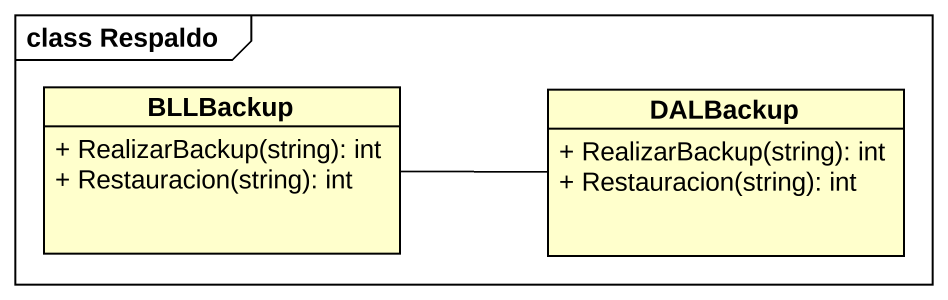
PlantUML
@startuml
mainframe class Respaldo
hide circle
hide empty members
skinparam classAttributeIconSize 0
class BLLBackup {
  + RealizarBackup(string): int
  + Restauracion(string): int
}
class DALBackup {
  + RealizarBackup(string): int
  + Restauracion(string): int
}
BLLBackup -right- DALBackup
@enduml
